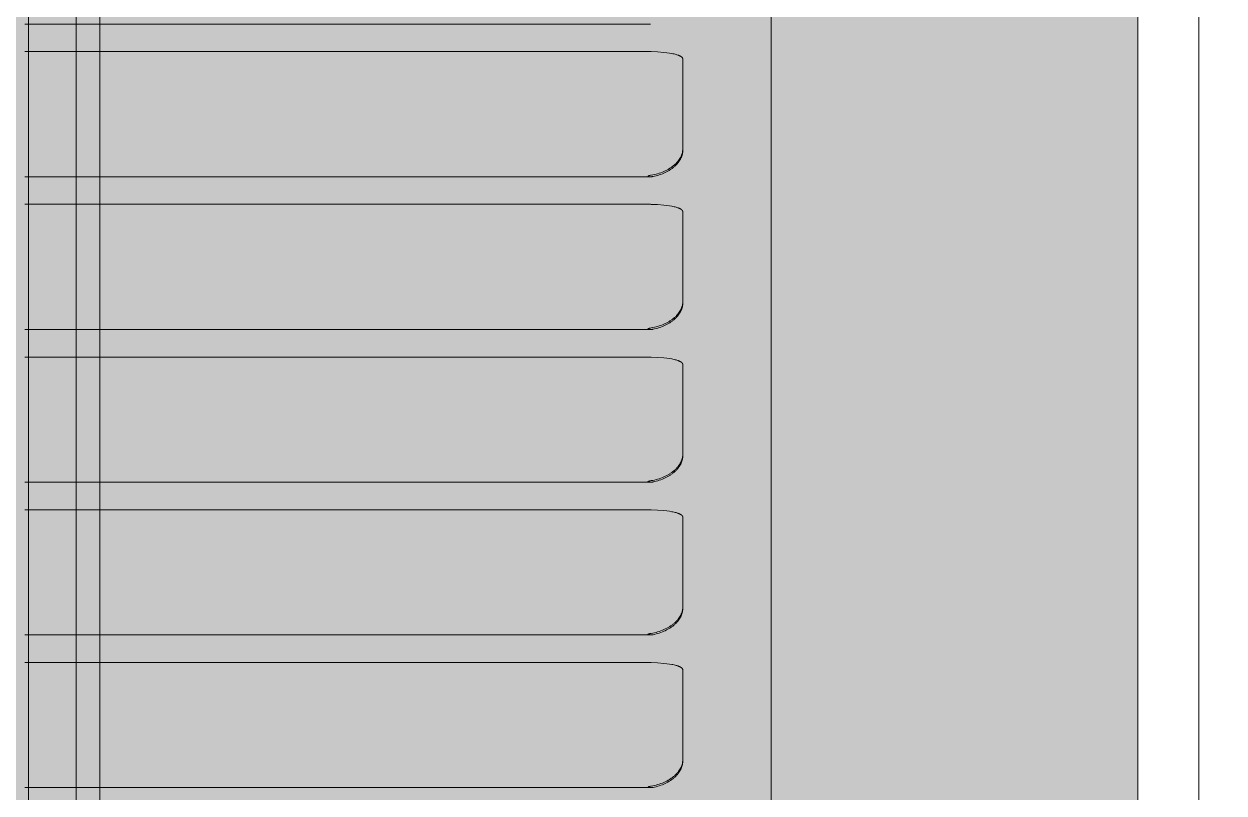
# Model space of a CAD drawing. Header units: millimetres. Extents: x 126 to 12547, y 1644 to 26714.
# Drawn here: x 1153.6 to 1251.8, y 25933.6 to 25996.5 of the extents above; entities that cross this region are included whole.
import ezdxf

# ---------------------------------------------------------------- set-up
doc = ezdxf.new("R2010")
doc.units = ezdxf.units.MM
doc.linetypes.add('CONTINUA', pattern=[0])
doc.layers.add('cono piramide', color=4, linetype='Continuous')
for name, color, linetype, lineweight in [('F_ARREDI_pareti', 1, 'Continuous', 0), ('F_INFISSI', 4, 'Continuous', 5), ('F_MINERAL WALL', 6, 'Continuous', 5), ('F_Tendaggio', 252, 'Continuous', 5), ('F_VETRO', 140, 'Continuous', 5)]:
    doc.layers.add(name, color=color, linetype=linetype, lineweight=lineweight)

# ---------------------------------------------------------------- blocks, each defined once
blk = doc.blocks.new('TENDAGGIO_infisso piccolo_prospetto_fronte')
at = {"layer": 'F_Tendaggio'}
for points in [[(734742.835, 513924.602), (734742.835, 514126.389)], [(734746.72, 513924.602), (734746.72, 514126.389)], [(734748.663, 513924.602), (734748.663, 514126.389)], [(734742.532, 514093.971), (734793.74, 514093.971)], [(734793.741, 514091.714), (734742.532, 514091.714)], [(734793.741, 514091.714), (734793.782, 514091.713), (734794.304, 514091.688), (734794.825, 514091.646), (734795.057, 514091.62), (734795.273, 514091.59), (734795.473, 514091.557), (734795.566, 514091.539), (734795.655, 514091.52), (734795.739, 514091.5), (734795.818, 514091.479), (734795.893, 514091.457), (734795.962, 514091.435), (734795.995, 514091.423), (734796.026, 514091.411), (734796.056, 514091.399), (734796.085, 514091.387), (734796.113, 514091.375), (734796.139, 514091.362), (734796.164, 514091.349), (734796.187, 514091.336), (734796.21, 514091.323), (734796.22, 514091.316), (734796.23, 514091.309), (734796.24, 514091.302), (734796.25, 514091.295), (734796.259, 514091.288), (734796.268, 514091.281), (734796.276, 514091.274), (734796.284, 514091.267), (734796.292, 514091.26), (734796.299, 514091.253), (734796.306, 514091.246), (734796.313, 514091.239), (734796.319, 514091.231), (734796.325, 514091.224), (734796.331, 514091.217), (734796.336, 514091.209), (734796.339, 514091.206), (734796.341, 514091.202), (734796.344, 514091.198), (734796.346, 514091.194), (734796.348, 514091.191), (734796.35, 514091.187), (734796.352, 514091.183), (734796.354, 514091.179), (734796.356, 514091.175), (734796.357, 514091.172), (734796.359, 514091.168), (734796.36, 514091.164), (734796.362, 514091.16), (734796.363, 514091.156), (734796.364, 514091.152), (734796.365, 514091.149), (734796.366, 514091.145), (734796.367, 514091.141), (734796.368, 514091.137), (734796.369, 514091.133), (734796.37, 514091.129), (734796.37, 514091.125), (734796.371, 514091.121), (734796.371, 514091.117), (734796.372, 514091.113), (734796.372, 514091.109), (734796.372, 514091.105), (734796.372, 514083.755), (734796.371, 514083.712), (734796.369, 514083.668), (734796.365, 514083.625), (734796.36, 514083.581), (734796.354, 514083.537), (734796.346, 514083.494), (734796.336, 514083.45), (734796.326, 514083.406), (734796.313, 514083.363), (734796.3, 514083.319), (734796.284, 514083.276), (734796.268, 514083.233), (734796.25, 514083.19), (734796.23, 514083.146), (734796.21, 514083.104), (734796.188, 514083.061), (734796.164, 514083.018), (734796.139, 514082.976), (734796.113, 514082.934), (734796.085, 514082.892), (734796.057, 514082.851), (734796.026, 514082.81), (734795.995, 514082.769), (734795.962, 514082.728), (734795.928, 514082.688), (734795.893, 514082.648), (734795.856, 514082.609), (734795.819, 514082.57), (734795.779, 514082.531), (734795.739, 514082.493), (734795.698, 514082.456), (734795.655, 514082.418), (734795.611, 514082.382), (734795.566, 514082.346), (734795.52, 514082.31), (734795.473, 514082.275), (734795.424, 514082.241), (734795.375, 514082.207), (734795.325, 514082.174), (734795.273, 514082.141), (734795.221, 514082.11), (734795.167, 514082.078), (734795.057, 514082.018), (734794.943, 514081.961), (734794.826, 514081.907), (734794.7, 514081.854), (734794.573, 514081.805), (734794.444, 514081.761), (734794.314, 514081.72), (734794.182, 514081.684), (734794.049, 514081.651), (734793.916, 514081.623), (734793.782, 514081.599)], [(734793.52, 514081.515), (734793.52, 514081.515), (734793.52, 514081.515), (734793.52, 514081.515), (734793.52, 514081.514), (734793.52, 514081.514), (734793.52, 514081.514), (734793.52, 514081.514), (734793.52, 514081.514), (734793.521, 514081.513), (734793.521, 514081.513), (734793.521, 514081.513), (734793.521, 514081.513), (734793.521, 514081.513), (734793.521, 514081.512), (734793.521, 514081.512), (734793.521, 514081.512), (734793.521, 514081.512), (734793.521, 514081.512), (734793.521, 514081.511), (734793.521, 514081.511), (734793.521, 514081.511), (734793.521, 514081.511), (734793.522, 514081.511), (734793.522, 514081.51), (734793.522, 514081.51), (734793.522, 514081.51), (734793.522, 514081.509), (734793.523, 514081.509), (734793.523, 514081.509), (734793.523, 514081.508), (734793.523, 514081.508), (734793.524, 514081.508), (734793.524, 514081.507), (734793.524, 514081.507), (734793.525, 514081.507), (734793.525, 514081.506), (734793.525, 514081.506), (734793.526, 514081.506), (734793.527, 514081.505), (734793.527, 514081.504), (734793.528, 514081.504), (734793.529, 514081.503), (734793.53, 514081.503), (734793.531, 514081.502), (734793.531, 514081.502), (734793.532, 514081.501), (734793.533, 514081.501), (734793.535, 514081.5), (734793.537, 514081.499), (734793.538, 514081.498), (734793.541, 514081.497), (734793.553, 514081.494), (734793.565, 514081.49), (734793.577, 514081.487), (734793.589, 514081.485), (734793.602, 514081.483), (734793.614, 514081.481), (734793.626, 514081.479), (734793.664, 514081.476), (734793.69, 514081.475), (734793.715, 514081.474), (734793.74, 514081.474), (734793.766, 514081.474), (734793.791, 514081.475), (734793.816, 514081.476), (734793.842, 514081.478), (734793.867, 514081.481), (734793.892, 514081.484), (734793.917, 514081.488), (734793.942, 514081.492), (734794.07, 514081.52), (734794.198, 514081.551), (734794.325, 514081.587), (734794.45, 514081.626), (734794.575, 514081.67), (734794.698, 514081.717), (734794.819, 514081.768), (734794.938, 514081.822), (734795.049, 514081.878), (734795.156, 514081.936), (734795.259, 514081.997), (734795.31, 514082.028), (734795.359, 514082.06), (734795.407, 514082.093), (734795.454, 514082.126), (734795.5, 514082.16), (734795.546, 514082.194), (734795.59, 514082.229), (734795.633, 514082.264), (734795.675, 514082.3), (734795.716, 514082.336), (734795.755, 514082.373), (734795.793, 514082.41), (734795.831, 514082.447), (734795.867, 514082.485), (734795.901, 514082.523), (734795.935, 514082.561), (734795.968, 514082.6), (734795.999, 514082.639), (734796.029, 514082.678), (734796.058, 514082.718), (734796.086, 514082.757), (734796.112, 514082.798), (734796.137, 514082.838), (734796.161, 514082.879), (734796.184, 514082.919), (734796.205, 514082.961), (734796.225, 514083.001), (734796.244, 514083.042), (734796.262, 514083.083), (734796.278, 514083.124), (734796.293, 514083.166), (734796.307, 514083.207), (734796.319, 514083.248), (734796.33, 514083.29), (734796.34, 514083.331), (734796.348, 514083.373), (734796.356, 514083.414), (734796.361, 514083.456), (734796.366, 514083.497), (734796.369, 514083.539), (734796.371, 514083.58), (734796.372, 514083.712)], [(734742.532, 514081.474), (734793.74, 514081.474)], [(734793.782, 514081.599), (734793.725, 514081.589), (734793.678, 514081.579), (734793.634, 514081.568), (734793.612, 514081.562), (734793.59, 514081.556), (734793.577, 514081.551), (734793.57, 514081.549), (734793.563, 514081.546), (734793.557, 514081.544), (734793.55, 514081.541), (734793.547, 514081.539), (734793.544, 514081.538), (734793.541, 514081.536), (734793.538, 514081.534), (734793.536, 514081.533), (734793.534, 514081.532), (734793.532, 514081.531), (734793.531, 514081.53), (734793.53, 514081.53), (734793.53, 514081.529), (734793.529, 514081.528), (734793.528, 514081.528), (734793.527, 514081.527), (734793.526, 514081.526), (734793.526, 514081.526), (734793.525, 514081.525), (734793.525, 514081.525), (734793.525, 514081.524), (734793.524, 514081.524), (734793.524, 514081.523), (734793.523, 514081.523), (734793.523, 514081.522), (734793.523, 514081.522), (734793.522, 514081.521), (734793.522, 514081.521), (734793.522, 514081.521), (734793.522, 514081.521), (734793.522, 514081.52), (734793.522, 514081.52), (734793.521, 514081.52), (734793.521, 514081.52), (734793.521, 514081.519), (734793.521, 514081.519), (734793.521, 514081.519), (734793.521, 514081.518), (734793.521, 514081.518), (734793.521, 514081.518), (734793.521, 514081.518), (734793.521, 514081.517), (734793.52, 514081.517), (734793.52, 514081.517), (734793.52, 514081.516), (734793.52, 514081.516), (734793.52, 514081.516), (734793.52, 514081.516), (734793.52, 514081.515)], [(734793.741, 514079.216), (734742.532, 514079.216)], [(734793.741, 514079.216), (734793.782, 514079.215), (734794.304, 514079.19), (734794.825, 514079.148), (734795.057, 514079.122), (734795.273, 514079.092), (734795.473, 514079.059), (734795.566, 514079.041), (734795.655, 514079.022), (734795.739, 514079.002), (734795.818, 514078.981), (734795.893, 514078.96), (734795.962, 514078.937), (734795.995, 514078.925), (734796.026, 514078.914), (734796.056, 514078.902), (734796.085, 514078.889), (734796.113, 514078.877), (734796.139, 514078.864), (734796.164, 514078.851), (734796.187, 514078.838), (734796.21, 514078.825), (734796.22, 514078.818), (734796.23, 514078.811), (734796.24, 514078.804), (734796.25, 514078.798), (734796.259, 514078.791), (734796.268, 514078.784), (734796.276, 514078.777), (734796.284, 514078.77), (734796.292, 514078.762), (734796.299, 514078.755), (734796.306, 514078.748), (734796.313, 514078.741), (734796.319, 514078.734), (734796.325, 514078.726), (734796.331, 514078.719), (734796.336, 514078.711), (734796.339, 514078.708), (734796.341, 514078.704), (734796.344, 514078.7), (734796.346, 514078.697), (734796.348, 514078.693), (734796.35, 514078.689), (734796.352, 514078.685), (734796.354, 514078.681), (734796.356, 514078.678), (734796.357, 514078.674), (734796.359, 514078.67), (734796.36, 514078.666), (734796.362, 514078.662), (734796.363, 514078.659), (734796.364, 514078.655), (734796.365, 514078.651), (734796.366, 514078.647), (734796.367, 514078.643), (734796.368, 514078.639), (734796.369, 514078.635), (734796.37, 514078.631), (734796.37, 514078.627), (734796.371, 514078.624), (734796.371, 514078.62), (734796.372, 514078.616), (734796.372, 514078.612), (734796.372, 514078.608), (734796.372, 514071.257), (734796.371, 514071.214), (734796.369, 514071.17), (734796.365, 514071.127), (734796.36, 514071.083), (734796.354, 514071.04), (734796.346, 514070.996), (734796.336, 514070.952), (734796.326, 514070.909), (734796.313, 514070.865), (734796.3, 514070.822), (734796.284, 514070.778), (734796.268, 514070.735), (734796.25, 514070.692), (734796.23, 514070.649), (734796.21, 514070.606), (734796.188, 514070.563), (734796.164, 514070.521), (734796.139, 514070.478), (734796.113, 514070.436), (734796.085, 514070.394), (734796.057, 514070.353), (734796.026, 514070.312), (734795.995, 514070.271), (734795.962, 514070.231), (734795.928, 514070.19), (734795.893, 514070.151), (734795.856, 514070.111), (734795.819, 514070.072), (734795.779, 514070.034), (734795.739, 514069.996), (734795.698, 514069.958), (734795.655, 514069.921), (734795.611, 514069.884), (734795.566, 514069.848), (734795.52, 514069.812), (734795.473, 514069.777), (734795.424, 514069.743), (734795.375, 514069.709), (734795.325, 514069.676), (734795.273, 514069.644), (734795.221, 514069.612), (734795.167, 514069.581), (734795.057, 514069.52), (734794.943, 514069.463), (734794.826, 514069.409), (734794.7, 514069.356), (734794.573, 514069.308), (734794.444, 514069.263), (734794.314, 514069.222), (734794.182, 514069.186), (734794.049, 514069.154), (734793.916, 514069.125), (734793.782, 514069.102)], [(734793.52, 514069.017), (734793.52, 514069.017), (734793.52, 514069.017), (734793.52, 514069.017), (734793.52, 514069.017), (734793.52, 514069.016), (734793.52, 514069.016), (734793.52, 514069.016), (734793.52, 514069.016), (734793.521, 514069.016), (734793.521, 514069.015), (734793.521, 514069.015), (734793.521, 514069.015), (734793.521, 514069.015), (734793.521, 514069.015), (734793.521, 514069.014), (734793.521, 514069.014), (734793.521, 514069.014), (734793.521, 514069.014), (734793.521, 514069.014), (734793.521, 514069.013), (734793.521, 514069.013), (734793.521, 514069.013), (734793.522, 514069.013), (734793.522, 514069.013), (734793.522, 514069.012), (734793.522, 514069.012), (734793.522, 514069.012), (734793.523, 514069.011), (734793.523, 514069.011), (734793.523, 514069.01), (734793.523, 514069.01), (734793.524, 514069.01), (734793.524, 514069.009), (734793.524, 514069.009), (734793.525, 514069.009), (734793.525, 514069.008), (734793.525, 514069.008), (734793.526, 514069.008), (734793.527, 514069.007), (734793.527, 514069.007), (734793.528, 514069.006), (734793.529, 514069.005), (734793.53, 514069.005), (734793.531, 514069.004), (734793.531, 514069.004), (734793.532, 514069.003), (734793.533, 514069.003), (734793.535, 514069.002), (734793.537, 514069.001), (734793.538, 514069.001), (734793.541, 514068.999), (734793.553, 514068.996), (734793.565, 514068.993), (734793.577, 514068.99), (734793.589, 514068.987), (734793.602, 514068.985), (734793.614, 514068.983), (734793.626, 514068.982), (734793.664, 514068.978), (734793.69, 514068.977), (734793.715, 514068.976), (734793.74, 514068.976), (734793.766, 514068.976), (734793.791, 514068.977), (734793.816, 514068.978), (734793.842, 514068.98), (734793.867, 514068.983), (734793.892, 514068.986), (734793.917, 514068.99), (734793.942, 514068.994), (734794.07, 514069.022), (734794.198, 514069.053), (734794.325, 514069.089), (734794.45, 514069.129), (734794.575, 514069.172), (734794.698, 514069.219), (734794.819, 514069.27), (734794.938, 514069.325), (734795.049, 514069.38), (734795.156, 514069.438), (734795.259, 514069.499), (734795.31, 514069.531), (734795.359, 514069.563), (734795.407, 514069.595), (734795.454, 514069.628), (734795.5, 514069.662), (734795.546, 514069.696), (734795.59, 514069.731), (734795.633, 514069.767), (734795.675, 514069.802), (734795.716, 514069.839), (734795.755, 514069.875), (734795.793, 514069.912), (734795.831, 514069.949), (734795.867, 514069.987), (734795.901, 514070.025), (734795.935, 514070.063), (734795.968, 514070.102), (734795.999, 514070.141), (734796.029, 514070.18), (734796.058, 514070.22), (734796.086, 514070.26), (734796.112, 514070.3), (734796.137, 514070.34), (734796.161, 514070.381), (734796.184, 514070.422), (734796.205, 514070.463), (734796.225, 514070.504), (734796.244, 514070.545), (734796.262, 514070.586), (734796.278, 514070.627), (734796.293, 514070.668), (734796.307, 514070.709), (734796.319, 514070.751), (734796.33, 514070.792), (734796.34, 514070.834), (734796.348, 514070.875), (734796.356, 514070.917), (734796.361, 514070.958), (734796.366, 514070.999), (734796.369, 514071.041), (734796.371, 514071.082), (734796.372, 514071.214)], [(734742.532, 514068.976), (734793.74, 514068.976)], [(734793.782, 514069.102), (734793.725, 514069.091), (734793.678, 514069.081), (734793.634, 514069.07), (734793.612, 514069.064), (734793.59, 514069.058), (734793.577, 514069.053), (734793.57, 514069.051), (734793.563, 514069.048), (734793.557, 514069.046), (734793.55, 514069.043), (734793.547, 514069.041), (734793.544, 514069.04), (734793.541, 514069.038), (734793.538, 514069.036), (734793.536, 514069.035), (734793.534, 514069.034), (734793.532, 514069.033), (734793.531, 514069.033), (734793.53, 514069.032), (734793.53, 514069.031), (734793.529, 514069.031), (734793.528, 514069.03), (734793.527, 514069.029), (734793.526, 514069.029), (734793.526, 514069.028), (734793.525, 514069.027), (734793.525, 514069.027), (734793.525, 514069.027), (734793.524, 514069.026), (734793.524, 514069.026), (734793.523, 514069.025), (734793.523, 514069.025), (734793.523, 514069.024), (734793.522, 514069.024), (734793.522, 514069.023), (734793.522, 514069.023), (734793.522, 514069.023), (734793.522, 514069.023), (734793.522, 514069.022), (734793.521, 514069.022), (734793.521, 514069.022), (734793.521, 514069.022), (734793.521, 514069.021), (734793.521, 514069.021), (734793.521, 514069.021), (734793.521, 514069.02), (734793.521, 514069.02), (734793.521, 514069.02), (734793.521, 514069.02), (734793.52, 514069.019), (734793.52, 514069.019), (734793.52, 514069.019), (734793.52, 514069.018), (734793.52, 514069.018), (734793.52, 514069.018), (734793.52, 514069.017)], [(734793.741, 514066.718), (734742.532, 514066.718)], [(734793.741, 514066.718), (734793.782, 514066.718), (734794.304, 514066.693), (734794.825, 514066.65), (734795.057, 514066.624), (734795.273, 514066.595), (734795.473, 514066.561), (734795.566, 514066.543), (734795.655, 514066.524), (734795.739, 514066.504), (734795.818, 514066.484), (734795.893, 514066.462), (734795.962, 514066.439), (734795.995, 514066.428), (734796.026, 514066.416), (734796.056, 514066.404), (734796.085, 514066.392), (734796.113, 514066.379), (734796.139, 514066.366), (734796.164, 514066.354), (734796.187, 514066.34), (734796.21, 514066.327), (734796.22, 514066.32), (734796.23, 514066.314), (734796.24, 514066.307), (734796.25, 514066.3), (734796.259, 514066.293), (734796.268, 514066.286), (734796.276, 514066.279), (734796.284, 514066.272), (734796.292, 514066.265), (734796.299, 514066.258), (734796.306, 514066.25), (734796.313, 514066.243), (734796.319, 514066.236), (734796.325, 514066.229), (734796.331, 514066.221), (734796.336, 514066.214), (734796.339, 514066.21), (734796.341, 514066.206), (734796.344, 514066.203), (734796.346, 514066.199), (734796.348, 514066.195), (734796.35, 514066.191), (734796.352, 514066.188), (734796.354, 514066.184), (734796.356, 514066.18), (734796.357, 514066.176), (734796.359, 514066.172), (734796.36, 514066.168), (734796.362, 514066.165), (734796.363, 514066.161), (734796.364, 514066.157), (734796.365, 514066.153), (734796.366, 514066.149), (734796.367, 514066.145), (734796.368, 514066.141), (734796.369, 514066.138), (734796.37, 514066.134), (734796.37, 514066.13), (734796.371, 514066.126), (734796.371, 514066.122), (734796.372, 514066.118), (734796.372, 514066.114), (734796.372, 514066.11), (734796.372, 514058.76), (734796.371, 514058.716), (734796.369, 514058.673), (734796.365, 514058.629), (734796.36, 514058.585), (734796.354, 514058.542), (734796.346, 514058.498), (734796.336, 514058.455), (734796.326, 514058.411), (734796.313, 514058.367), (734796.3, 514058.324), (734796.284, 514058.281), (734796.268, 514058.237), (734796.25, 514058.194), (734796.23, 514058.151), (734796.21, 514058.108), (734796.188, 514058.065), (734796.164, 514058.023), (734796.139, 514057.981), (734796.113, 514057.938), (734796.085, 514057.897), (734796.057, 514057.855), (734796.026, 514057.814), (734795.995, 514057.773), (734795.962, 514057.733), (734795.928, 514057.693), (734795.893, 514057.653), (734795.856, 514057.614), (734795.819, 514057.575), (734795.779, 514057.536), (734795.739, 514057.498), (734795.698, 514057.46), (734795.655, 514057.423), (734795.611, 514057.386), (734795.566, 514057.35), (734795.52, 514057.315), (734795.473, 514057.28), (734795.424, 514057.245), (734795.375, 514057.212), (734795.325, 514057.178), (734795.273, 514057.146), (734795.221, 514057.114), (734795.167, 514057.083), (734795.057, 514057.023), (734794.943, 514056.965), (734794.826, 514056.911), (734794.7, 514056.859), (734794.573, 514056.81), (734794.444, 514056.765), (734794.314, 514056.725), (734794.182, 514056.688), (734794.049, 514056.656), (734793.916, 514056.628), (734793.782, 514056.604)], [(734793.52, 514056.52), (734793.52, 514056.52), (734793.52, 514056.519), (734793.52, 514056.519), (734793.52, 514056.519), (734793.52, 514056.519), (734793.52, 514056.518), (734793.52, 514056.518), (734793.52, 514056.518), (734793.521, 514056.518), (734793.521, 514056.518), (734793.521, 514056.517), (734793.521, 514056.517), (734793.521, 514056.517), (734793.521, 514056.517), (734793.521, 514056.517), (734793.521, 514056.516), (734793.521, 514056.516), (734793.521, 514056.516), (734793.521, 514056.516), (734793.521, 514056.516), (734793.521, 514056.515), (734793.521, 514056.515), (734793.522, 514056.515), (734793.522, 514056.515), (734793.522, 514056.515), (734793.522, 514056.514), (734793.522, 514056.514), (734793.523, 514056.513), (734793.523, 514056.513), (734793.523, 514056.513), (734793.523, 514056.512), (734793.524, 514056.512), (734793.524, 514056.512), (734793.524, 514056.511), (734793.525, 514056.511), (734793.525, 514056.511), (734793.525, 514056.51), (734793.526, 514056.51), (734793.527, 514056.509), (734793.527, 514056.509), (734793.528, 514056.508), (734793.529, 514056.508), (734793.53, 514056.507), (734793.531, 514056.507), (734793.531, 514056.506), (734793.532, 514056.506), (734793.533, 514056.505), (734793.535, 514056.504), (734793.537, 514056.504), (734793.538, 514056.503), (734793.541, 514056.502), (734793.553, 514056.498), (734793.565, 514056.495), (734793.577, 514056.492), (734793.589, 514056.489), (734793.602, 514056.487), (734793.614, 514056.485), (734793.626, 514056.484), (734793.664, 514056.481), (734793.69, 514056.479), (734793.715, 514056.478), (734793.74, 514056.478), (734793.766, 514056.478), (734793.791, 514056.479), (734793.816, 514056.48), (734793.842, 514056.482), (734793.867, 514056.485), (734793.892, 514056.488), (734793.917, 514056.492), (734793.942, 514056.497), (734794.07, 514056.524), (734794.198, 514056.556), (734794.325, 514056.591), (734794.45, 514056.631), (734794.575, 514056.674), (734794.698, 514056.721), (734794.819, 514056.772), (734794.938, 514056.827), (734795.049, 514056.882), (734795.156, 514056.941), (734795.259, 514057.002), (734795.31, 514057.033), (734795.359, 514057.065), (734795.407, 514057.098), (734795.454, 514057.131), (734795.5, 514057.164), (734795.546, 514057.199), (734795.59, 514057.234), (734795.633, 514057.269), (734795.675, 514057.305), (734795.716, 514057.341), (734795.755, 514057.377), (734795.793, 514057.414), (734795.831, 514057.452), (734795.867, 514057.489), (734795.901, 514057.527), (734795.935, 514057.566), (734795.968, 514057.604), (734795.999, 514057.643), (734796.029, 514057.682), (734796.058, 514057.722), (734796.086, 514057.762), (734796.112, 514057.802), (734796.137, 514057.843), (734796.161, 514057.883), (734796.184, 514057.924), (734796.205, 514057.965), (734796.225, 514058.006), (734796.244, 514058.047), (734796.262, 514058.088), (734796.278, 514058.129), (734796.293, 514058.17), (734796.307, 514058.212), (734796.319, 514058.253), (734796.33, 514058.294), (734796.34, 514058.336), (734796.348, 514058.377), (734796.356, 514058.419), (734796.361, 514058.46), (734796.366, 514058.502), (734796.369, 514058.543), (734796.371, 514058.585), (734796.372, 514058.716)], [(734742.532, 514056.478), (734793.74, 514056.478)], [(734793.782, 514056.604), (734793.725, 514056.594), (734793.678, 514056.583), (734793.634, 514056.573), (734793.612, 514056.567), (734793.59, 514056.56), (734793.577, 514056.556), (734793.57, 514056.553), (734793.563, 514056.551), (734793.557, 514056.548), (734793.55, 514056.545), (734793.547, 514056.544), (734793.544, 514056.542), (734793.541, 514056.54), (734793.538, 514056.539), (734793.536, 514056.538), (734793.534, 514056.537), (734793.532, 514056.535), (734793.531, 514056.535), (734793.53, 514056.534), (734793.53, 514056.534), (734793.529, 514056.533), (734793.528, 514056.532), (734793.527, 514056.532), (734793.526, 514056.531), (734793.526, 514056.53), (734793.525, 514056.53), (734793.525, 514056.529), (734793.525, 514056.529), (734793.524, 514056.528), (734793.524, 514056.528), (734793.523, 514056.528), (734793.523, 514056.527), (734793.523, 514056.527), (734793.522, 514056.526), (734793.522, 514056.526), (734793.522, 514056.525), (734793.522, 514056.525), (734793.522, 514056.525), (734793.522, 514056.525), (734793.521, 514056.524), (734793.521, 514056.524), (734793.521, 514056.524), (734793.521, 514056.524), (734793.521, 514056.523), (734793.521, 514056.523), (734793.521, 514056.523), (734793.521, 514056.522), (734793.521, 514056.522), (734793.521, 514056.522), (734793.52, 514056.522), (734793.52, 514056.521), (734793.52, 514056.521), (734793.52, 514056.521), (734793.52, 514056.52), (734793.52, 514056.52), (734793.52, 514056.52)], [(734793.741, 514054.221), (734742.532, 514054.221)], [(734793.741, 514054.221), (734793.782, 514054.22), (734794.304, 514054.195), (734794.825, 514054.153), (734795.057, 514054.127), (734795.273, 514054.097), (734795.473, 514054.064), (734795.566, 514054.046), (734795.655, 514054.027), (734795.739, 514054.007), (734795.818, 514053.986), (734795.893, 514053.964), (734795.962, 514053.942), (734795.995, 514053.93), (734796.026, 514053.918), (734796.056, 514053.906), (734796.085, 514053.894), (734796.113, 514053.881), (734796.139, 514053.869), (734796.164, 514053.856), (734796.187, 514053.843), (734796.21, 514053.829), (734796.22, 514053.823), (734796.23, 514053.816), (734796.24, 514053.809), (734796.25, 514053.802), (734796.259, 514053.795), (734796.268, 514053.788), (734796.276, 514053.781), (734796.284, 514053.774), (734796.292, 514053.767), (734796.299, 514053.76), (734796.306, 514053.753), (734796.313, 514053.745), (734796.319, 514053.738), (734796.325, 514053.731), (734796.331, 514053.723), (734796.336, 514053.716), (734796.339, 514053.712), (734796.341, 514053.709), (734796.344, 514053.705), (734796.346, 514053.701), (734796.348, 514053.697), (734796.35, 514053.694), (734796.352, 514053.69), (734796.354, 514053.686), (734796.356, 514053.682), (734796.357, 514053.678), (734796.359, 514053.675), (734796.36, 514053.671), (734796.362, 514053.667), (734796.363, 514053.663), (734796.364, 514053.659), (734796.365, 514053.655), (734796.366, 514053.651), (734796.367, 514053.648), (734796.368, 514053.644), (734796.369, 514053.64), (734796.37, 514053.636), (734796.37, 514053.632), (734796.371, 514053.628), (734796.371, 514053.624), (734796.372, 514053.62), (734796.372, 514053.616), (734796.372, 514053.612), (734796.372, 514046.262), (734796.371, 514046.218), (734796.369, 514046.175), (734796.365, 514046.131), (734796.36, 514046.088), (734796.354, 514046.044), (734796.346, 514046), (734796.336, 514045.957), (734796.326, 514045.913), (734796.313, 514045.87), (734796.3, 514045.826), (734796.284, 514045.783), (734796.268, 514045.74), (734796.25, 514045.696), (734796.23, 514045.653), (734796.21, 514045.61), (734796.188, 514045.568), (734796.164, 514045.525), (734796.139, 514045.483), (734796.113, 514045.441), (734796.085, 514045.399), (734796.057, 514045.358), (734796.026, 514045.316), (734795.995, 514045.276), (734795.962, 514045.235), (734795.928, 514045.195), (734795.893, 514045.155), (734795.856, 514045.116), (734795.819, 514045.077), (734795.779, 514045.038), (734795.739, 514045), (734795.698, 514044.962), (734795.655, 514044.925), (734795.611, 514044.889), (734795.566, 514044.852), (734795.52, 514044.817), (734795.473, 514044.782), (734795.424, 514044.748), (734795.375, 514044.714), (734795.325, 514044.681), (734795.273, 514044.648), (734795.221, 514044.616), (734795.167, 514044.585), (734795.057, 514044.525), (734794.943, 514044.468), (734794.826, 514044.413), (734794.7, 514044.361), (734794.573, 514044.312), (734794.444, 514044.268), (734794.314, 514044.227), (734794.182, 514044.19), (734794.049, 514044.158), (734793.916, 514044.13), (734793.782, 514044.106)], [(734793.52, 514044.022), (734793.52, 514044.022), (734793.52, 514044.022), (734793.52, 514044.021), (734793.52, 514044.021), (734793.52, 514044.021), (734793.52, 514044.021), (734793.52, 514044.021), (734793.52, 514044.02), (734793.521, 514044.02), (734793.521, 514044.02), (734793.521, 514044.02), (734793.521, 514044.02), (734793.521, 514044.019), (734793.521, 514044.019), (734793.521, 514044.019), (734793.521, 514044.019), (734793.521, 514044.019), (734793.521, 514044.018), (734793.521, 514044.018), (734793.521, 514044.018), (734793.521, 514044.018), (734793.521, 514044.018), (734793.522, 514044.017), (734793.522, 514044.017), (734793.522, 514044.017), (734793.522, 514044.016), (734793.522, 514044.016), (734793.523, 514044.016), (734793.523, 514044.015), (734793.523, 514044.015), (734793.523, 514044.015), (734793.524, 514044.014), (734793.524, 514044.014), (734793.524, 514044.014), (734793.525, 514044.013), (734793.525, 514044.013), (734793.525, 514044.013), (734793.526, 514044.012), (734793.527, 514044.012), (734793.527, 514044.011), (734793.528, 514044.011), (734793.529, 514044.01), (734793.53, 514044.009), (734793.531, 514044.009), (734793.531, 514044.008), (734793.532, 514044.008), (734793.533, 514044.008), (734793.535, 514044.007), (734793.537, 514044.006), (734793.538, 514044.005), (734793.541, 514044.004), (734793.553, 514044), (734793.565, 514043.997), (734793.577, 514043.994), (734793.589, 514043.992), (734793.602, 514043.989), (734793.614, 514043.988), (734793.626, 514043.986), (734793.664, 514043.983), (734793.69, 514043.982), (734793.715, 514043.981), (734793.74, 514043.98), (734793.766, 514043.981), (734793.791, 514043.981), (734793.816, 514043.983), (734793.842, 514043.985), (734793.867, 514043.987), (734793.892, 514043.991), (734793.917, 514043.994), (734793.942, 514043.999), (734794.07, 514044.026), (734794.198, 514044.058), (734794.325, 514044.094), (734794.45, 514044.133), (734794.575, 514044.176), (734794.698, 514044.224), (734794.819, 514044.275), (734794.938, 514044.329), (734795.049, 514044.385), (734795.156, 514044.443), (734795.259, 514044.504), (734795.31, 514044.535), (734795.359, 514044.567), (734795.407, 514044.6), (734795.454, 514044.633), (734795.5, 514044.667), (734795.546, 514044.701), (734795.59, 514044.736), (734795.633, 514044.771), (734795.675, 514044.807), (734795.716, 514044.843), (734795.755, 514044.88), (734795.793, 514044.917), (734795.831, 514044.954), (734795.867, 514044.991), (734795.901, 514045.029), (734795.935, 514045.068), (734795.968, 514045.106), (734795.999, 514045.145), (734796.029, 514045.185), (734796.058, 514045.224), (734796.086, 514045.264), (734796.112, 514045.304), (734796.137, 514045.345), (734796.161, 514045.385), (734796.184, 514045.426), (734796.205, 514045.467), (734796.225, 514045.508), (734796.244, 514045.549), (734796.262, 514045.59), (734796.278, 514045.631), (734796.293, 514045.672), (734796.307, 514045.714), (734796.319, 514045.755), (734796.33, 514045.797), (734796.34, 514045.838), (734796.348, 514045.88), (734796.356, 514045.921), (734796.361, 514045.963), (734796.366, 514046.004), (734796.369, 514046.045), (734796.371, 514046.087), (734796.372, 514046.218)], [(734742.532, 514043.98), (734793.74, 514043.98)], [(734793.782, 514044.106), (734793.725, 514044.096), (734793.678, 514044.086), (734793.634, 514044.075), (734793.612, 514044.069), (734793.59, 514044.062), (734793.577, 514044.058), (734793.57, 514044.056), (734793.563, 514044.053), (734793.557, 514044.05), (734793.55, 514044.047), (734793.547, 514044.046), (734793.544, 514044.044), (734793.541, 514044.043), (734793.538, 514044.041), (734793.536, 514044.04), (734793.534, 514044.039), (734793.532, 514044.038), (734793.531, 514044.037), (734793.53, 514044.036), (734793.53, 514044.036), (734793.529, 514044.035), (734793.528, 514044.034), (734793.527, 514044.034), (734793.526, 514044.033), (734793.526, 514044.032), (734793.525, 514044.032), (734793.525, 514044.032), (734793.525, 514044.031), (734793.524, 514044.031), (734793.524, 514044.03), (734793.523, 514044.03), (734793.523, 514044.029), (734793.523, 514044.029), (734793.522, 514044.028), (734793.522, 514044.028), (734793.522, 514044.028), (734793.522, 514044.027), (734793.522, 514044.027), (734793.522, 514044.027), (734793.521, 514044.027), (734793.521, 514044.026), (734793.521, 514044.026), (734793.521, 514044.026), (734793.521, 514044.026), (734793.521, 514044.025), (734793.521, 514044.025), (734793.521, 514044.025), (734793.521, 514044.024), (734793.521, 514044.024), (734793.52, 514044.024), (734793.52, 514044.024), (734793.52, 514044.023), (734793.52, 514044.023), (734793.52, 514044.023), (734793.52, 514044.022), (734793.52, 514044.022)], [(734793.741, 514041.723), (734742.532, 514041.723)], [(734793.741, 514041.723), (734793.782, 514041.722), (734794.304, 514041.697), (734794.825, 514041.655), (734795.057, 514041.629), (734795.273, 514041.599), (734795.473, 514041.566), (734795.566, 514041.548), (734795.655, 514041.529), (734795.739, 514041.509), (734795.818, 514041.488), (734795.893, 514041.466), (734795.962, 514041.444), (734795.995, 514041.432), (734796.026, 514041.42), (734796.056, 514041.408), (734796.085, 514041.396), (734796.113, 514041.384), (734796.139, 514041.371), (734796.164, 514041.358), (734796.187, 514041.345), (734796.21, 514041.332), (734796.22, 514041.325), (734796.23, 514041.318), (734796.24, 514041.311), (734796.25, 514041.304), (734796.259, 514041.297), (734796.268, 514041.29), (734796.276, 514041.283), (734796.284, 514041.276), (734796.292, 514041.269), (734796.299, 514041.262), (734796.306, 514041.255), (734796.313, 514041.248), (734796.319, 514041.24), (734796.325, 514041.233), (734796.331, 514041.226), (734796.336, 514041.218), (734796.339, 514041.215), (734796.341, 514041.211), (734796.344, 514041.207), (734796.346, 514041.203), (734796.348, 514041.2), (734796.35, 514041.196), (734796.352, 514041.192), (734796.354, 514041.188), (734796.356, 514041.184), (734796.357, 514041.181), (734796.359, 514041.177), (734796.36, 514041.173), (734796.362, 514041.169), (734796.363, 514041.165), (734796.364, 514041.161), (734796.365, 514041.158), (734796.366, 514041.154), (734796.367, 514041.15), (734796.368, 514041.146), (734796.369, 514041.142), (734796.37, 514041.138), (734796.37, 514041.134), (734796.371, 514041.13), (734796.371, 514041.126), (734796.372, 514041.122), (734796.372, 514041.118), (734796.372, 514041.115), (734796.372, 514033.764), (734796.371, 514033.721), (734796.369, 514033.677), (734796.365, 514033.634), (734796.36, 514033.59), (734796.354, 514033.546), (734796.346, 514033.503), (734796.336, 514033.459), (734796.326, 514033.415), (734796.313, 514033.372), (734796.3, 514033.328), (734796.284, 514033.285), (734796.268, 514033.242), (734796.25, 514033.199), (734796.23, 514033.156), (734796.21, 514033.113), (734796.188, 514033.07), (734796.164, 514033.027), (734796.139, 514032.985), (734796.113, 514032.943), (734796.085, 514032.901), (734796.057, 514032.86), (734796.026, 514032.819), (734795.995, 514032.778), (734795.962, 514032.737), (734795.928, 514032.697), (734795.893, 514032.657), (734795.856, 514032.618), (734795.819, 514032.579), (734795.779, 514032.54), (734795.739, 514032.502), (734795.698, 514032.465), (734795.655, 514032.428), (734795.611, 514032.391), (734795.566, 514032.355), (734795.52, 514032.319), (734795.473, 514032.284), (734795.424, 514032.25), (734795.375, 514032.216), (734795.325, 514032.183), (734795.273, 514032.15), (734795.221, 514032.119), (734795.167, 514032.087), (734795.057, 514032.027), (734794.943, 514031.97), (734794.826, 514031.916), (734794.7, 514031.863), (734794.573, 514031.815), (734794.444, 514031.77), (734794.314, 514031.729), (734794.182, 514031.693), (734794.049, 514031.66), (734793.916, 514031.632), (734793.782, 514031.608)], [(734793.52, 514031.524), (734793.52, 514031.524), (734793.52, 514031.524), (734793.52, 514031.524), (734793.52, 514031.523), (734793.52, 514031.523), (734793.52, 514031.523), (734793.52, 514031.523), (734793.52, 514031.523), (734793.521, 514031.522), (734793.521, 514031.522), (734793.521, 514031.522), (734793.521, 514031.522), (734793.521, 514031.522), (734793.521, 514031.521), (734793.521, 514031.521), (734793.521, 514031.521), (734793.521, 514031.521), (734793.521, 514031.521), (734793.521, 514031.52), (734793.521, 514031.52), (734793.521, 514031.52), (734793.521, 514031.52), (734793.522, 514031.52), (734793.522, 514031.519), (734793.522, 514031.519), (734793.522, 514031.519), (734793.522, 514031.518), (734793.523, 514031.518), (734793.523, 514031.518), (734793.523, 514031.517), (734793.523, 514031.517), (734793.524, 514031.517), (734793.524, 514031.516), (734793.524, 514031.516), (734793.525, 514031.516), (734793.525, 514031.515), (734793.525, 514031.515), (734793.526, 514031.515), (734793.527, 514031.514), (734793.527, 514031.513), (734793.528, 514031.513), (734793.529, 514031.512), (734793.53, 514031.512), (734793.531, 514031.511), (734793.531, 514031.511), (734793.532, 514031.51), (734793.533, 514031.51), (734793.535, 514031.509), (734793.537, 514031.508), (734793.538, 514031.507), (734793.541, 514031.506), (734793.553, 514031.503), (734793.565, 514031.499), (734793.577, 514031.496), (734793.589, 514031.494), (734793.602, 514031.492), (734793.614, 514031.49), (734793.626, 514031.488), (734793.664, 514031.485), (734793.69, 514031.484), (734793.715, 514031.483), (734793.74, 514031.483), (734793.766, 514031.483), (734793.791, 514031.484), (734793.816, 514031.485), (734793.842, 514031.487), (734793.867, 514031.49), (734793.892, 514031.493), (734793.917, 514031.497), (734793.942, 514031.501), (734794.07, 514031.529), (734794.198, 514031.56), (734794.325, 514031.596), (734794.45, 514031.635), (734794.575, 514031.679), (734794.698, 514031.726), (734794.819, 514031.777), (734794.938, 514031.831), (734795.049, 514031.887), (734795.156, 514031.945), (734795.259, 514032.006), (734795.31, 514032.038), (734795.359, 514032.069), (734795.407, 514032.102), (734795.454, 514032.135), (734795.5, 514032.169), (734795.546, 514032.203), (734795.59, 514032.238), (734795.633, 514032.273), (734795.675, 514032.309), (734795.716, 514032.346), (734795.755, 514032.382), (734795.793, 514032.419), (734795.831, 514032.456), (734795.867, 514032.494), (734795.901, 514032.532), (734795.935, 514032.57), (734795.968, 514032.609), (734795.999, 514032.648), (734796.029, 514032.687), (734796.058, 514032.727), (734796.086, 514032.767), (734796.112, 514032.807), (734796.137, 514032.847), (734796.161, 514032.888), (734796.184, 514032.929), (734796.205, 514032.97), (734796.225, 514033.01), (734796.244, 514033.051), (734796.262, 514033.092), (734796.278, 514033.134), (734796.293, 514033.175), (734796.307, 514033.216), (734796.319, 514033.257), (734796.33, 514033.299), (734796.34, 514033.34), (734796.348, 514033.382), (734796.356, 514033.423), (734796.361, 514033.465), (734796.366, 514033.506), (734796.369, 514033.548), (734796.371, 514033.589), (734796.372, 514033.721)], [(734742.532, 514031.483), (734793.74, 514031.483)], [(734793.782, 514031.608), (734793.725, 514031.598), (734793.678, 514031.588), (734793.634, 514031.577), (734793.612, 514031.571), (734793.59, 514031.565), (734793.577, 514031.56), (734793.57, 514031.558), (734793.563, 514031.555), (734793.557, 514031.553), (734793.55, 514031.55), (734793.547, 514031.548), (734793.544, 514031.547), (734793.541, 514031.545), (734793.538, 514031.543), (734793.536, 514031.542), (734793.534, 514031.541), (734793.532, 514031.54), (734793.531, 514031.539), (734793.53, 514031.539), (734793.53, 514031.538), (734793.529, 514031.537), (734793.528, 514031.537), (734793.527, 514031.536), (734793.526, 514031.535), (734793.526, 514031.535), (734793.525, 514031.534), (734793.525, 514031.534), (734793.525, 514031.533), (734793.524, 514031.533), (734793.524, 514031.533), (734793.523, 514031.532), (734793.523, 514031.532), (734793.523, 514031.531), (734793.522, 514031.531), (734793.522, 514031.53), (734793.522, 514031.53), (734793.522, 514031.53), (734793.522, 514031.529), (734793.522, 514031.529), (734793.521, 514031.529), (734793.521, 514031.529), (734793.521, 514031.528), (734793.521, 514031.528), (734793.521, 514031.528), (734793.521, 514031.528), (734793.521, 514031.527), (734793.521, 514031.527), (734793.521, 514031.527), (734793.521, 514031.526), (734793.52, 514031.526), (734793.52, 514031.526), (734793.52, 514031.525), (734793.52, 514031.525), (734793.52, 514031.525), (734793.52, 514031.525), (734793.52, 514031.524)]]:
    blk.add_lwpolyline(points, dxfattribs=at)
blk = doc.blocks.new('INFISSO L.400 MM_prospetto_fronte')
at = {"layer": 'F_VETRO', "transparency": 33554579}
h = blk.add_hatch(color=153, dxfattribs=at)
h.dxf.hatch_style = 1
h.set_gradient(color1=(102, 153, 204), color2=(251, 252, 254), rotation=45, one_color=1, tint=0.994624)
h.paths.add_polyline_path([(-15858.477, 12715.626), (-16258.477, 12715.626), (-16258.477, 11495.626), (-15858.477, 11495.626)])
at = {"layer": 'F_INFISSI', "ltscale": 0.25}
blk.add_lwpolyline([(-15823.477, 12750.626), (-16293.477, 12750.626), (-16293.477, 11460.626), (-15823.477, 11460.626)], close=True, dxfattribs=at)
at = {"layer": 'F_INFISSI', "color": 41, "linetype": 'CONTINUA', "lineweight": 13, "ltscale": 0.25}
blk.add_lwpolyline([(-15858.477, 12715.626), (-16258.477, 12715.626), (-16258.477, 11495.626), (-15858.477, 11495.626)], close=True, dxfattribs=at)
blk = doc.blocks.new('RIV.to_pareti e soffitto_slider_armadiature_camera master_sez.......')
at = {"layer": 'F_INFISSI', "true_color": 0x636466}
h = blk.add_hatch(color=251, dxfattribs=at)
h.dxf.hatch_style = 1
h.paths.add_polyline_path([(734352.116, 514201.277), (734352.116, 512921.277), (734812.116, 512921.277), (734812.116, 514201.277)])
h.paths.add_polyline_path([(734382.116, 514171.277), (734782.116, 514171.277), (734782.116, 512951.277), (734382.116, 512951.277)], flags=16)
at = {"layer": 'F_MINERAL WALL', "true_color": 0x636466, "transparency": 33554559}
h = blk.add_hatch(dxfattribs=at)
h.set_pattern_fill('AR-SAND', color=251)
h.set_pattern_definition([(37.5, (2500, 0), (-1.6000313, 48.9413237), [0, -38.608, 0, -43.18, 0, -41.275]), (7.5, (2500, 0), (44.9523283, 71.68251), [0, -20.828, 0, -34.798, 0, -13.335]), (327.5, (2468.76, 0), (79.099237, 0.1437185), [0, -12.7, 0, -45.72, 0, -59.69]), (317.5, (2468.76, 0), (76.355645, 22.2929323), [0, -6.35, 0, -29.972, 0, -34.29])])
h.paths.add_polyline_path([(733693.124, 514601.278), (733693.124, 512521.278), (734878.124, 512521.278), (734878.124, 514601.278)])
h.paths.add_polyline_path([(734822.116, 514211.277), (734822.116, 512911.277), (734342.116, 512911.277), (734342.116, 514211.277)], flags=16)
at = {"layer": 'F_INFISSI', "color": 7}
for points in [[(734352.116, 512921.277), (734812.116, 512921.277), (734812.116, 514201.277), (734352.116, 514201.277)], [(734382.116, 512951.277), (734782.116, 512951.277), (734782.116, 514171.277), (734382.116, 514171.277)]]:
    blk.add_lwpolyline(points, close=True, dxfattribs=at)
at = {"color": 1}
blk.add_blockref('INFISSO L.400 MM_prospetto_fronte', (750640.594, 501455.651), dxfattribs=at)
at = {"layer": 'cono piramide', "color": 2, "lineweight": 5}
blk.add_blockref('TENDAGGIO_infisso piccolo_prospetto_fronte', (-21.487, -10.001), dxfattribs=at)

msp = doc.modelspace()

# ---------------------------------------------------------------- block references
at = {"layer": 'F_ARREDI_pareti', "color": 2, "lineweight": 5}
msp.add_blockref('RIV.to_pareti e soffitto_slider_armadiature_camera master_sez.......', (-733567.336, -488087.481), dxfattribs=at)

doc.saveas('drawing.dxf')
